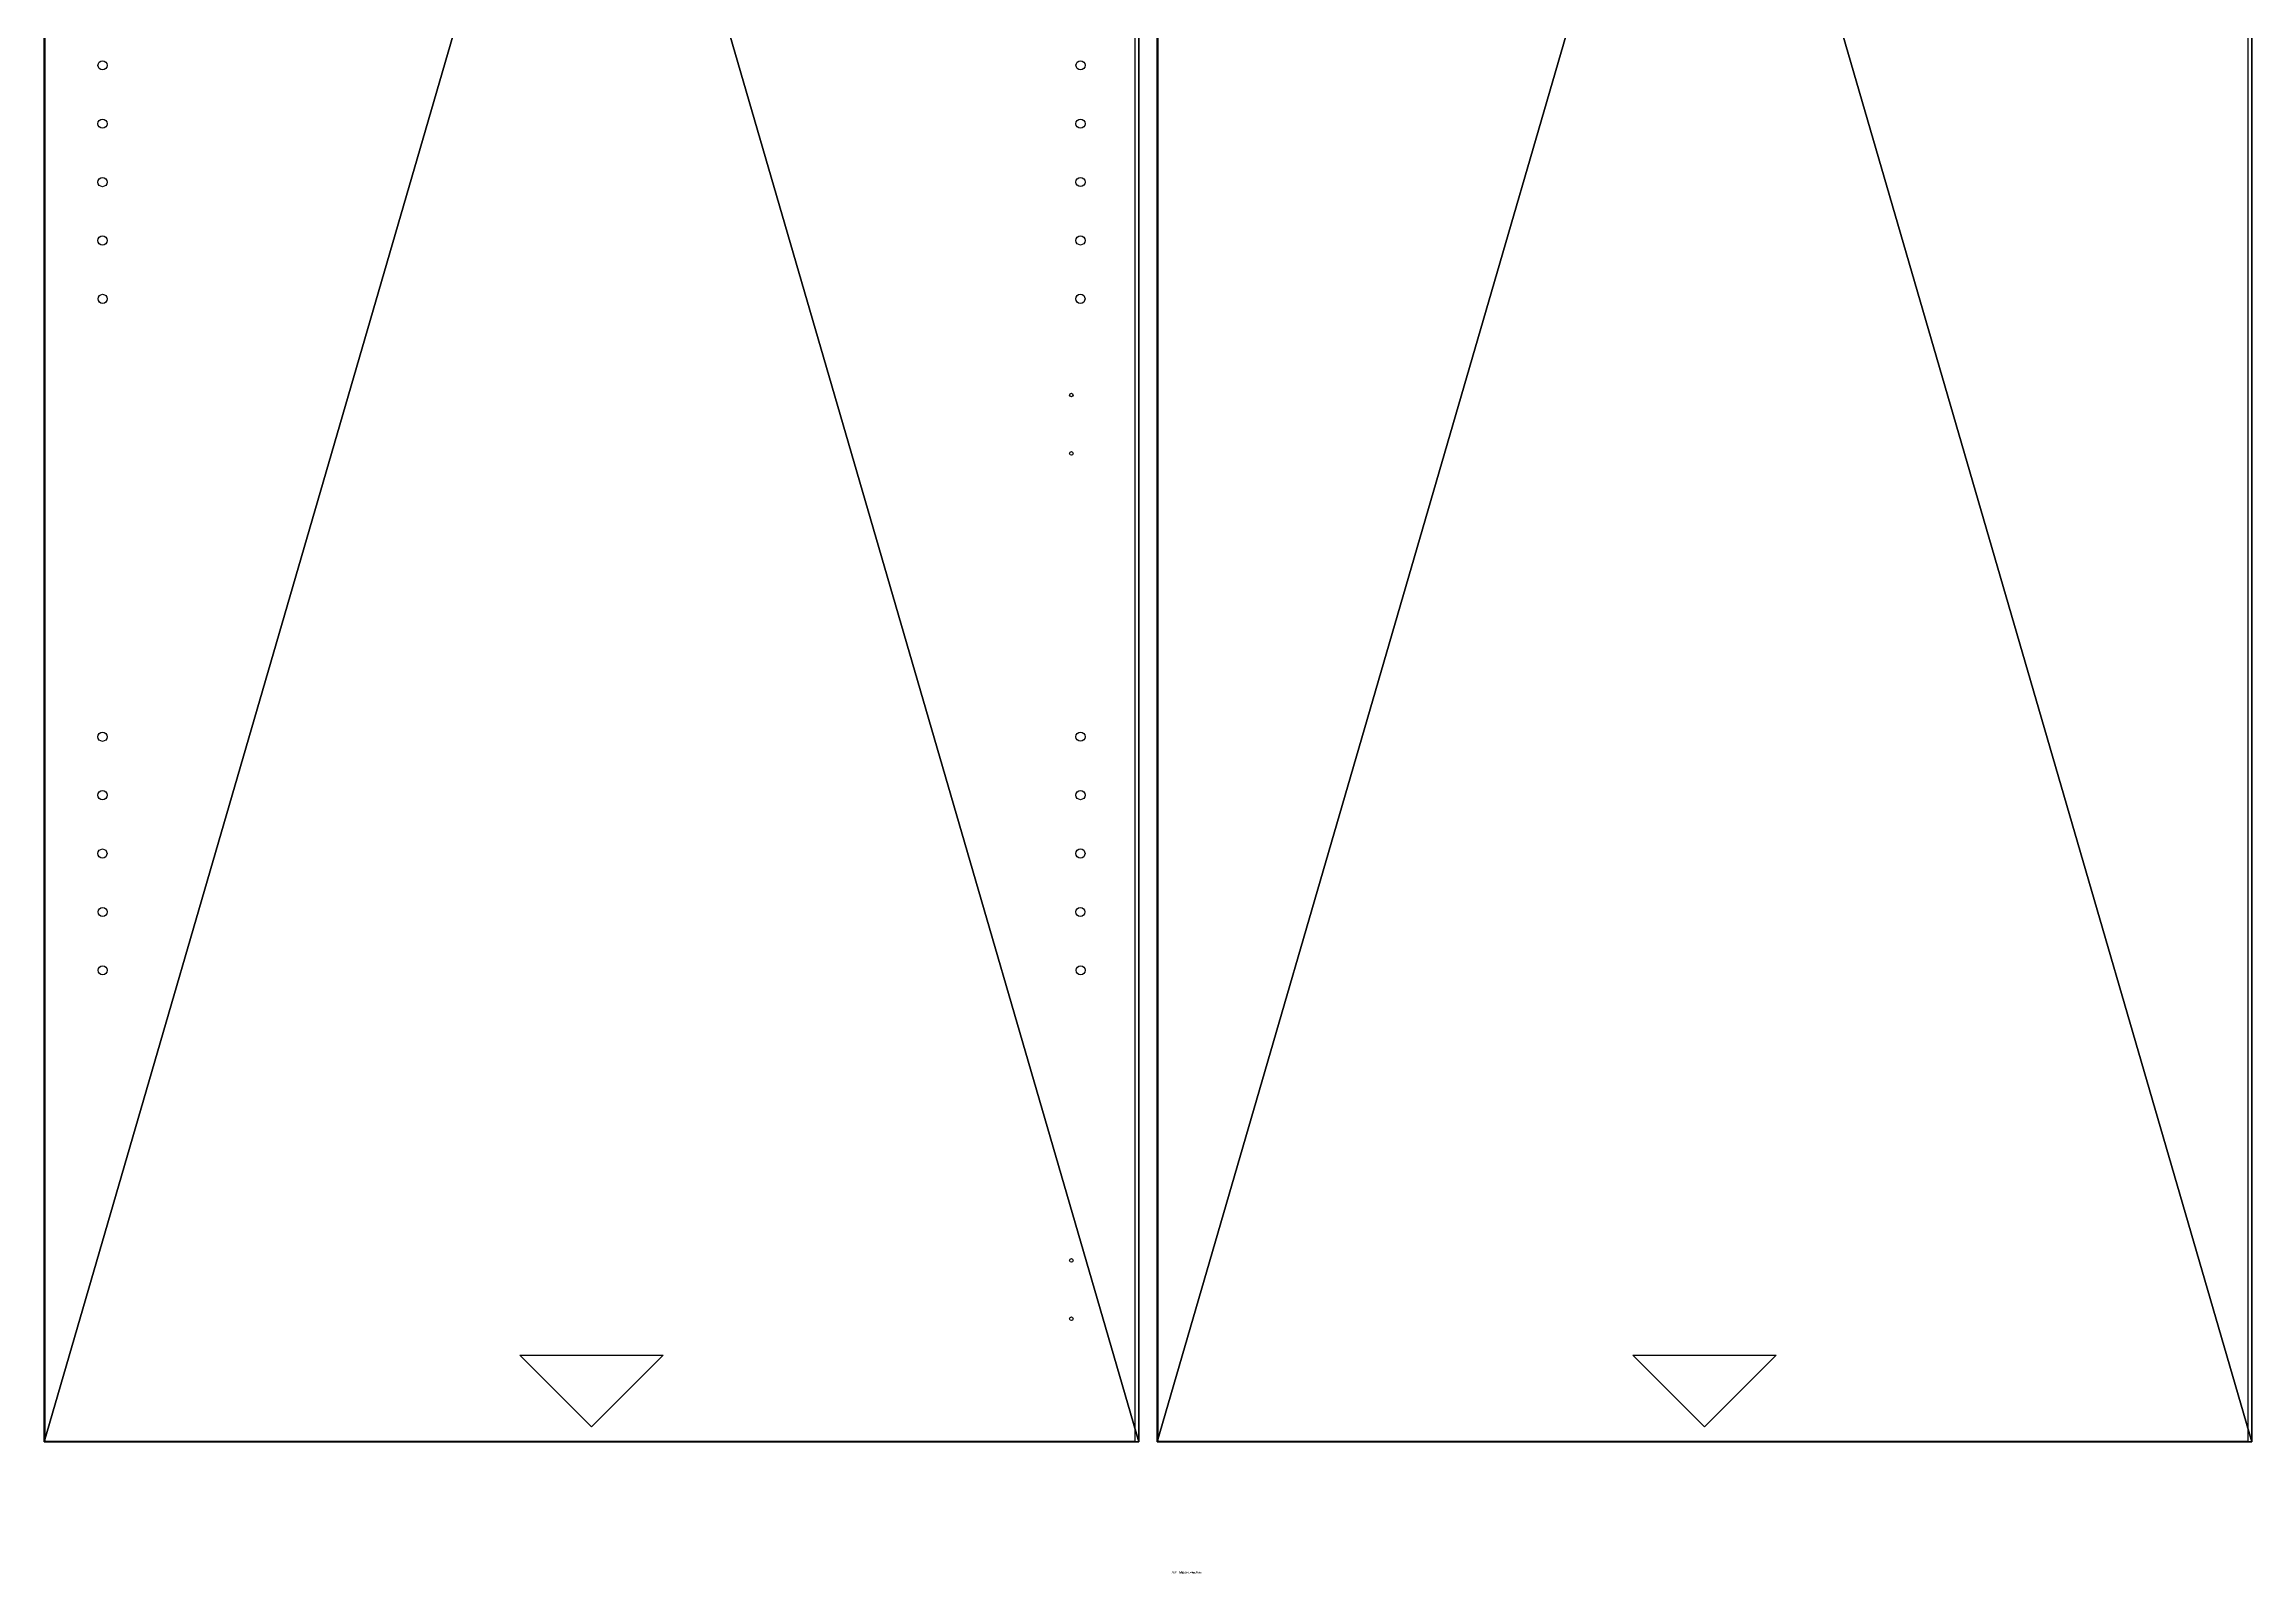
# Model space of a CAD drawing. Header units: millimetres. Extents: x -49559 to 16, y -2381 to 2097.
# Drawn here: x -10534 to -9324, y -72 to 766 of the extents above; entities that cross this region are included whole.
import ezdxf

# ---------------------------------------------------------------- set-up
doc = ezdxf.new("R2010")
doc.units = ezdxf.units.MM
doc.header["$LTSCALE"] = 25.4
doc.layers.get('0').update_dxf_attribs({"true_color": 0xffffff})
for name, color, linetype, true_color in [('-', 216, 'Continuous', 0x770077), ('ABF_cuttingLines', 134, 'Continuous', 0x009987), ('ABF_D5.0_DEPTH8', 252, 'Continuous', 0x777799), ('ABF_edgeBanding', 252, 'Continuous', 0x777799), ('ABF_Label', 36, 'Continuous', 0x664400), ('DEPTH3.0-ARTICLE46331', 134, 'Continuous', 0x009987)]:
    doc.layers.add(name, color=color, linetype=linetype, true_color=true_color)

# ---------------------------------------------------------------- blocks, each defined once
blk = doc.blocks.new('Group473#1')
at = {"layer": 'ABF_cuttingLines', "color": 0}
blk.add_polyline3d([(-617.6, 2135.6, 0), (-617.6, 72.4, 0), (-20, 72.4, 0), (-20, 2135.6, 0), (-617.6, 2135.6, 0)], close=True, dxfattribs=at)
blk = doc.blocks.new('Group474#1')
at = {"layer": 'ABF_edgeBanding', "color": 0}
blk.add_polyline3d([(-318, 80.3, 0), (-357.3, 119.6, 0), (-278.7, 119.6, 0), (-318, 80.3, 0)], close=True, dxfattribs=at)
blk = doc.blocks.new('___#10')
at = {"color": 0}
for p, q in [((-618, 72, 18), (-618, 2136, 18)), ((-618, 72), (-618, 2136)), ((-618, 72, 18), (-618, 2136, 18)), ((-618, 72), (-618, 2136)), ((-18, 2136, 18), (-18, 72, 18)), ((-18, 2136), (-18, 72)), ((-18, 2136, 18), (-18, 72, 18)), ((-18, 2136), (-18, 72)), ((-18, 72, 18), (-618, 72, 18)), ((-18, 72), (-618, 72)), ((-18, 72, 18), (-618, 72, 18)), ((-618, 72, 18), (-618, 72)), ((-18, 72), (-618, 72)), ((-618, 72, 18), (-618, 72)), ((-18, 72, 18), (-18, 72)), ((-18, 72, 18), (-18, 72))]:
    blk.add_line(p, q, dxfattribs=at)
at = {"layer": 'ABF_cuttingLines', "color": 0}
blk.add_blockref('Group473#1', (0, 0, 18), dxfattribs=at)
at = {"layer": 'ABF_edgeBanding', "color": 0}
blk.add_blockref('Group474#1', (0, 0, 18), dxfattribs=at)
at = {"color": 7, "true_color": 0xffffff}
mesh = blk.add_polyface(dxfattribs=at)
corners = [(-18, 72, 18), (-618, 2136, 18), (-618, 72, 18), (-18, 2136, 18)]
mesh.append_faces([[corners[k] for k in face] for face in [(0, 1, 2), (1, 0, 3)]], dxfattribs={"vtx0": -1, "color": 7})
at = {"color": 253, "true_color": 0xc1b5a5}
mesh = blk.add_polyface(dxfattribs=at)
corners = [(-18, 2136), (-618, 72), (-618, 2136), (-18, 72)]
mesh.append_faces([[corners[k] for k in face] for face in [(0, 1, 2), (1, 0, 3)]], dxfattribs={"vtx0": -1, "color": 253})
at = {"color": 0}
mesh = blk.add_polyface(dxfattribs=at)
corners = [(-618, 2136, 18), (-618, 72), (-618, 72, 18), (-618, 2136)]
mesh.append_faces([[corners[k] for k in face] for face in [(0, 1, 2), (1, 0, 3)]], dxfattribs={"vtx0": -1, "color": 0})
mesh = blk.add_polyface(dxfattribs=at)
corners = [(-18, 72), (-18, 2136, 18), (-18, 72, 18), (-18, 2136)]
mesh.append_faces([[corners[k] for k in face] for face in [(0, 1, 2), (1, 0, 3)]], dxfattribs={"vtx0": -1, "color": 0})
mesh = blk.add_polyface(dxfattribs=at)
corners = [(-18, 72, 18), (-618, 72), (-18, 72), (-618, 72, 18)]
mesh.append_faces([[corners[k] for k in face] for face in [(0, 1, 2), (1, 0, 3)]], dxfattribs={"vtx0": -1, "color": 0})
blk = doc.blocks.new('Group192#1')
at = {"layer": 'DEPTH3.0-ARTICLE46331', "color": 0, "extrusion": (0, 0, -1)}
for centre in [(37, 16), (37, -16)]:
    blk.add_circle(centre, 1, dxfattribs=at)
blk = doc.blocks.new('Group194#1')
at = {"layer": 'DEPTH3.0-ARTICLE46331', "color": 0, "extrusion": (0, 0, -1)}
for centre in [(37, 16), (37, -16)]:
    blk.add_circle(centre, 1, dxfattribs=at)
blk = doc.blocks.new('Group196#1')
blk = doc.blocks.new('Group198#1')
blk = doc.blocks.new('Group200#1')
blk = doc.blocks.new('Group#91')
blk = doc.blocks.new('Group#92')
blk = doc.blocks.new('Group#93')
blk = doc.blocks.new('Group#94')
blk = doc.blocks.new('Group#95')
blk = doc.blocks.new('Group#96')
blk = doc.blocks.new('Group#97')
blk = doc.blocks.new('Group#98')
blk = doc.blocks.new('Group#99')
blk = doc.blocks.new('Group#100')
blk = doc.blocks.new('Group#103')
blk = doc.blocks.new('Group#104')
blk = doc.blocks.new('Group#105')
blk = doc.blocks.new('Group#106')
blk = doc.blocks.new('Group#107')
blk = doc.blocks.new('Group#108')
blk = doc.blocks.new('Group#1')
at = {"layer": 'ABF_D5.0_DEPTH8', "color": 0, "extrusion": (1, 1.48988e-08, 2.29886e-14)}
blk.add_circle((2.5, 2.5, 0), 2.5, dxfattribs=at)
blk = doc.blocks.new('Group#117')
at = {"layer": 'ABF_D5.0_DEPTH8', "color": 0, "extrusion": (1, 1.48988e-08, 2.29886e-14)}
blk.add_circle((2.5, 2.5, 0), 2.5, dxfattribs=at)
blk = doc.blocks.new('Group#118')
at = {"layer": 'ABF_D5.0_DEPTH8', "color": 0, "extrusion": (1, 1.48988e-08, 2.29886e-14)}
blk.add_circle((2.5, 2.5, 0), 2.5, dxfattribs=at)
blk = doc.blocks.new('Group#119')
at = {"layer": 'ABF_D5.0_DEPTH8', "color": 0, "extrusion": (1, 1.48988e-08, 2.29886e-14)}
blk.add_circle((2.5, 2.5, 0), 2.5, dxfattribs=at)
blk = doc.blocks.new('Group#120')
at = {"layer": 'ABF_D5.0_DEPTH8', "color": 0, "extrusion": (1, 1.48988e-08, 2.29886e-14)}
blk.add_circle((2.5, 2.5, 0), 2.5, dxfattribs=at)
blk = doc.blocks.new('Group#121')
at = {"layer": 'ABF_D5.0_DEPTH8', "color": 0, "extrusion": (1, 1.48988e-08, 2.29886e-14)}
blk.add_circle((2.5, 2.5, 0), 2.5, dxfattribs=at)
blk = doc.blocks.new('Group#122')
at = {"layer": 'ABF_D5.0_DEPTH8', "color": 0, "extrusion": (1, 1.48988e-08, 2.29886e-14)}
blk.add_circle((2.5, 2.5, 0), 2.5, dxfattribs=at)
blk = doc.blocks.new('Group#123')
at = {"layer": 'ABF_D5.0_DEPTH8', "color": 0, "extrusion": (1, 1.48988e-08, 2.29886e-14)}
blk.add_circle((2.5, 2.5, 0), 2.5, dxfattribs=at)
blk = doc.blocks.new('Group#124')
at = {"layer": 'ABF_D5.0_DEPTH8', "color": 0, "extrusion": (1, 1.48988e-08, 2.29886e-14)}
blk.add_circle((2.5, 2.5, 0), 2.5, dxfattribs=at)
blk = doc.blocks.new('Group#125')
at = {"layer": 'ABF_D5.0_DEPTH8', "color": 0, "extrusion": (1, 1.48988e-08, 2.29886e-14)}
blk.add_circle((2.5, 2.5, 0), 2.5, dxfattribs=at)
blk = doc.blocks.new('Group#127')
blk = doc.blocks.new('Group#128')
blk = doc.blocks.new('Group#129')
blk = doc.blocks.new('Group#130')
blk = doc.blocks.new('Group#131')
blk = doc.blocks.new('Group#132')
blk = doc.blocks.new('Group#133')
blk = doc.blocks.new('Group#134')
blk = doc.blocks.new('Group#135')
blk = doc.blocks.new('Group#136')
blk = doc.blocks.new('Group#112')
at = {"layer": 'ABF_D5.0_DEPTH8', "color": 0, "extrusion": (1, 1.48988e-08, 2.29886e-14)}
blk.add_circle((2.5, 2.5, 0), 2.5, dxfattribs=at)
blk = doc.blocks.new('Group#139')
at = {"layer": 'ABF_D5.0_DEPTH8', "color": 0, "extrusion": (1, 1.48988e-08, 2.29886e-14)}
blk.add_circle((2.5, 2.5, 0), 2.5, dxfattribs=at)
blk = doc.blocks.new('Group#143')
at = {"layer": 'ABF_D5.0_DEPTH8', "color": 0, "extrusion": (1, 1.48988e-08, 2.29886e-14)}
blk.add_circle((2.5, 2.5, 0), 2.5, dxfattribs=at)
blk = doc.blocks.new('Group#150')
at = {"layer": 'ABF_D5.0_DEPTH8', "color": 0, "extrusion": (1, 1.48988e-08, 2.29886e-14)}
blk.add_circle((2.5, 2.5, 0), 2.5, dxfattribs=at)
blk = doc.blocks.new('Group#151')
at = {"layer": 'ABF_D5.0_DEPTH8', "color": 0, "extrusion": (1, 1.48988e-08, 2.29886e-14)}
blk.add_circle((2.5, 2.5, 0), 2.5, dxfattribs=at)
blk = doc.blocks.new('Group#152')
at = {"layer": 'ABF_D5.0_DEPTH8', "color": 0, "extrusion": (1, 1.48988e-08, 2.29886e-14)}
blk.add_circle((2.5, 2.5, 0), 2.5, dxfattribs=at)
blk = doc.blocks.new('Group#153')
at = {"layer": 'ABF_D5.0_DEPTH8', "color": 0, "extrusion": (1, 1.48988e-08, 2.29886e-14)}
blk.add_circle((2.5, 2.5, 0), 2.5, dxfattribs=at)
blk = doc.blocks.new('Group#154')
at = {"layer": 'ABF_D5.0_DEPTH8', "color": 0, "extrusion": (1, 1.48988e-08, 2.29886e-14)}
blk.add_circle((2.5, 2.5, 0), 2.5, dxfattribs=at)
blk = doc.blocks.new('Group#155')
at = {"layer": 'ABF_D5.0_DEPTH8', "color": 0, "extrusion": (1, 1.48988e-08, 2.29886e-14)}
blk.add_circle((2.5, 2.5, 0), 2.5, dxfattribs=at)
blk = doc.blocks.new('Group#156')
at = {"layer": 'ABF_D5.0_DEPTH8', "color": 0, "extrusion": (1, 1.48988e-08, 2.29886e-14)}
blk.add_circle((2.5, 2.5, 0), 2.5, dxfattribs=at)
blk = doc.blocks.new('Group314#1')
blk = doc.blocks.new('Group475#1')
at = {"layer": 'ABF_cuttingLines', "color": 0}
blk.add_polyline3d([(-617.6, 2135.6, 0), (-617.6, 72.4, 0), (-20, 72.4, 0), (-20, 2135.6, 0), (-617.6, 2135.6, 0)], close=True, dxfattribs=at)
blk = doc.blocks.new('Group476#1')
at = {"layer": 'ABF_edgeBanding', "color": 0}
blk.add_polyline3d([(-318, 80.3, 0), (-357.3, 119.6, 0), (-278.7, 119.6, 0), (-318, 80.3, 0)], close=True, dxfattribs=at)
blk = doc.blocks.new('___#11')
at = {"color": 0}
for p, q in [((-618, 72, 18), (-618, 2136, 18)), ((-618, 72), (-618, 2136)), ((-618, 72, 18), (-618, 2136, 18)), ((-618, 72), (-618, 2136)), ((-18, 2136, 18), (-18, 72, 18)), ((-18, 2136), (-18, 72)), ((-18, 2136, 18), (-18, 72, 18)), ((-18, 2136), (-18, 72)), ((-18, 72, 18), (-618, 72, 18)), ((-18, 72), (-618, 72)), ((-18, 72, 18), (-618, 72, 18)), ((-618, 72, 18), (-618, 72)), ((-18, 72), (-618, 72)), ((-618, 72, 18), (-618, 72)), ((-18, 72, 18), (-18, 72)), ((-18, 72, 18), (-18, 72))]:
    blk.add_line(p, q, dxfattribs=at)
at = {"layer": '-', "color": 0, "extrusion": (-0.009842, -0.999952, -9.26882e-13)}
ref = blk.add_blockref('Group#131', (-606.5, 18, -1822.1), dxfattribs=dict(at, zscale=-1, rotation=269.9999991284582))
ref.add_attrib('Skp_GroupInstanceName', 'ABF_Hole', (0, 0), dxfattribs={"layer": '0', "height": 1})
ref = blk.add_blockref('Group#130', (-70.5, 18, -1827.4), dxfattribs=dict(at, zscale=-1, rotation=269.9999991284582))
ref.add_attrib('Skp_GroupInstanceName', 'ABF_Hole', (0, 0), dxfattribs={"layer": '0', "height": 1})
ref = blk.add_blockref('Group#134', (-606.2, 18, -1790.1), dxfattribs=dict(at, zscale=-1, rotation=269.9999991284582))
ref.add_attrib('Skp_GroupInstanceName', 'ABF_Hole', (0, 0), dxfattribs={"layer": '0', "height": 1})
ref = blk.add_blockref('Group#132', (-70.2, 18, -1795.4), dxfattribs=dict(at, zscale=-1, rotation=269.9999991284582))
ref.add_attrib('Skp_GroupInstanceName', 'ABF_Hole', (0, 0), dxfattribs={"layer": '0', "height": 1})
ref = blk.add_blockref('Group#127', (-605.9, 18, -1758.1), dxfattribs=dict(at, zscale=-1, rotation=269.9999991284582))
ref.add_attrib('Skp_GroupInstanceName', 'ABF_Hole', (0, 0), dxfattribs={"layer": '0', "height": 1})
ref = blk.add_blockref('Group#128', (-69.9, 18, -1763.4), dxfattribs=dict(at, zscale=-1, rotation=269.9999991284582))
ref.add_attrib('Skp_GroupInstanceName', 'ABF_Hole', (0, 0), dxfattribs={"layer": '0', "height": 1})
ref = blk.add_blockref('Group#133', (-605.5, 18, -1726.1), dxfattribs=dict(at, zscale=-1, rotation=269.9999991284582))
ref.add_attrib('Skp_GroupInstanceName', 'ABF_Hole', (0, 0), dxfattribs={"layer": '0', "height": 1})
ref = blk.add_blockref('Group#129', (-69.6, 18, -1731.4), dxfattribs=dict(at, zscale=-1, rotation=269.9999991284582))
ref.add_attrib('Skp_GroupInstanceName', 'ABF_Hole', (0, 0), dxfattribs={"layer": '0', "height": 1})
ref = blk.add_blockref('Group#136', (-605.2, 18, -1694.2), dxfattribs=dict(at, zscale=-1, rotation=269.9999991284582))
ref.add_attrib('Skp_GroupInstanceName', 'ABF_Hole', (0, 0), dxfattribs={"layer": '0', "height": 1})
ref = blk.add_blockref('Group#135', (-69.3, 18, -1699.4), dxfattribs=dict(at, zscale=-1, rotation=269.9999991284582))
ref.add_attrib('Skp_GroupInstanceName', 'ABF_Hole', (0, 0), dxfattribs={"layer": '0', "height": 1})
ref = blk.add_blockref('Group#95', (-602.9, 18, -1454.2), dxfattribs=dict(at, zscale=-1, rotation=269.9999991284582))
ref.add_attrib('Skp_GroupInstanceName', 'ABF_Hole', (0, 0), dxfattribs={"layer": '0', "height": 1})
ref = blk.add_blockref('Group#94', (-66.9, 18, -1459.4), dxfattribs=dict(at, zscale=-1, rotation=269.9999991284582))
ref.add_attrib('Skp_GroupInstanceName', 'ABF_Hole', (0, 0), dxfattribs={"layer": '0', "height": 1})
ref = blk.add_blockref('Group#98', (-602.6, 18, -1422.2), dxfattribs=dict(at, zscale=-1, rotation=269.9999991284582))
ref.add_attrib('Skp_GroupInstanceName', 'ABF_Hole', (0, 0), dxfattribs={"layer": '0', "height": 1})
ref = blk.add_blockref('Group#96', (-66.6, 18, -1427.4), dxfattribs=dict(at, zscale=-1, rotation=269.9999991284582))
ref.add_attrib('Skp_GroupInstanceName', 'ABF_Hole', (0, 0), dxfattribs={"layer": '0', "height": 1})
ref = blk.add_blockref('Group#91', (-602.2, 18, -1390.2), dxfattribs=dict(at, zscale=-1, rotation=269.9999991284582))
ref.add_attrib('Skp_GroupInstanceName', 'ABF_Hole', (0, 0), dxfattribs={"layer": '0', "height": 1})
ref = blk.add_blockref('Group#92', (-66.3, 18, -1395.4), dxfattribs=dict(at, zscale=-1, rotation=269.9999991284582))
ref.add_attrib('Skp_GroupInstanceName', 'ABF_Hole', (0, 0), dxfattribs={"layer": '0', "height": 1})
ref = blk.add_blockref('Group#97', (-601.9, 18, -1358.2), dxfattribs=dict(at, zscale=-1, rotation=269.9999991284582))
ref.add_attrib('Skp_GroupInstanceName', 'ABF_Hole', (0, 0), dxfattribs={"layer": '0', "height": 1})
ref = blk.add_blockref('Group#93', (-65.9, 18, -1363.4), dxfattribs=dict(at, zscale=-1, rotation=269.9999991284582))
ref.add_attrib('Skp_GroupInstanceName', 'ABF_Hole', (0, 0), dxfattribs={"layer": '0', "height": 1})
ref = blk.add_blockref('Group#100', (-601.6, 18, -1326.2), dxfattribs=dict(at, zscale=-1, rotation=269.9999991284582))
ref.add_attrib('Skp_GroupInstanceName', 'ABF_Hole', (0, 0), dxfattribs={"layer": '0', "height": 1})
ref = blk.add_blockref('Group#99', (-65.6, 18, -1331.4), dxfattribs=dict(at, zscale=-1, rotation=269.9999991284582))
ref.add_attrib('Skp_GroupInstanceName', 'ABF_Hole', (0, 0), dxfattribs={"layer": '0', "height": 1})
ref = blk.add_blockref('Group#103', (-598.6, 18, -1022.2), dxfattribs=dict(at, zscale=-1, rotation=269.9999991284582))
ref.add_attrib('Skp_GroupInstanceName', 'ABF_Hole', (0, 0), dxfattribs={"layer": '0', "height": 1})
ref = blk.add_blockref('Group#104', (-62.6, 18, -1027.5), dxfattribs=dict(at, zscale=-1, rotation=269.9999991284582))
ref.add_attrib('Skp_GroupInstanceName', 'ABF_Hole', (0, 0), dxfattribs={"layer": '0', "height": 1})
ref = blk.add_blockref('Group#106', (-598.3, 18, -990.2), dxfattribs=dict(at, zscale=-1, rotation=269.9999991284582))
ref.add_attrib('Skp_GroupInstanceName', 'ABF_Hole', (0, 0), dxfattribs={"layer": '0', "height": 1})
ref = blk.add_blockref('Group#105', (-62.3, 18, -995.5), dxfattribs=dict(at, zscale=-1, rotation=269.9999991284582))
ref.add_attrib('Skp_GroupInstanceName', 'ABF_Hole', (0, 0), dxfattribs={"layer": '0', "height": 1})
ref = blk.add_blockref('Group#108', (-598, 18, -958.2), dxfattribs=dict(at, zscale=-1, rotation=269.9999991284582))
ref.add_attrib('Skp_GroupInstanceName', 'ABF_Hole', (0, 0), dxfattribs={"layer": '0', "height": 1})
ref = blk.add_blockref('Group#107', (-62, 18, -963.5), dxfattribs=dict(at, zscale=-1, rotation=269.9999991284582))
ref.add_attrib('Skp_GroupInstanceName', 'ABF_Hole', (0, 0), dxfattribs={"layer": '0', "height": 1})
ref = blk.add_blockref('Group#120', (-596.6, 18, -818.2), dxfattribs=dict(at, zscale=-1, rotation=269.9999991284582))
ref.add_attrib('Skp_GroupInstanceName', 'ABF_Hole', (0, 0), dxfattribs={"layer": '0', "height": 1})
ref = blk.add_blockref('Group#119', (-60.6, 18, -823.5), dxfattribs=dict(at, zscale=-1, rotation=269.9999991284582))
ref.add_attrib('Skp_GroupInstanceName', 'ABF_Hole', (0, 0), dxfattribs={"layer": '0', "height": 1})
ref = blk.add_blockref('Group#123', (-596.3, 18, -786.2), dxfattribs=dict(at, zscale=-1, rotation=269.9999991284582))
ref.add_attrib('Skp_GroupInstanceName', 'ABF_Hole', (0, 0), dxfattribs={"layer": '0', "height": 1})
ref = blk.add_blockref('Group#121', (-60.3, 18, -791.5), dxfattribs=dict(at, zscale=-1, rotation=269.9999991284582))
ref.add_attrib('Skp_GroupInstanceName', 'ABF_Hole', (0, 0), dxfattribs={"layer": '0', "height": 1})
ref = blk.add_blockref('Group#1', (-596, 18, -754.2), dxfattribs=dict(at, zscale=-1, rotation=269.9999991284582))
ref.add_attrib('Skp_GroupInstanceName', 'ABF_Hole', (0, 0), dxfattribs={"layer": '0', "height": 1})
ref = blk.add_blockref('Group#117', (-60, 18, -759.5), dxfattribs=dict(at, zscale=-1, rotation=269.9999991284582))
ref.add_attrib('Skp_GroupInstanceName', 'ABF_Hole', (0, 0), dxfattribs={"layer": '0', "height": 1})
ref = blk.add_blockref('Group#122', (-595.7, 18, -722.2), dxfattribs=dict(at, zscale=-1, rotation=269.9999991284582))
ref.add_attrib('Skp_GroupInstanceName', 'ABF_Hole', (0, 0), dxfattribs={"layer": '0', "height": 1})
ref = blk.add_blockref('Group#118', (-59.7, 18, -727.5), dxfattribs=dict(at, zscale=-1, rotation=269.9999991284582))
ref.add_attrib('Skp_GroupInstanceName', 'ABF_Hole', (0, 0), dxfattribs={"layer": '0', "height": 1})
ref = blk.add_blockref('Group#125', (-595.3, 18, -690.2), dxfattribs=dict(at, zscale=-1, rotation=269.9999991284582))
ref.add_attrib('Skp_GroupInstanceName', 'ABF_Hole', (0, 0), dxfattribs={"layer": '0', "height": 1})
ref = blk.add_blockref('Group#124', (-59.4, 18, -695.5), dxfattribs=dict(at, zscale=-1, rotation=269.9999991284582))
ref.add_attrib('Skp_GroupInstanceName', 'ABF_Hole', (0, 0), dxfattribs={"layer": '0', "height": 1})
ref = blk.add_blockref('Group#151', (-593, 18, -450.2), dxfattribs=dict(at, zscale=-1, rotation=269.9999991284582))
ref.add_attrib('Skp_GroupInstanceName', 'ABF_Hole', (0, 0), dxfattribs={"layer": '0', "height": 1})
ref = blk.add_blockref('Group#150', (-57, 18, -455.5), dxfattribs=dict(at, zscale=-1, rotation=269.9999991284582))
ref.add_attrib('Skp_GroupInstanceName', 'ABF_Hole', (0, 0), dxfattribs={"layer": '0', "height": 1})
ref = blk.add_blockref('Group#154', (-592.7, 18, -418.2), dxfattribs=dict(at, zscale=-1, rotation=269.9999991284582))
ref.add_attrib('Skp_GroupInstanceName', 'ABF_Hole', (0, 0), dxfattribs={"layer": '0', "height": 1})
ref = blk.add_blockref('Group#152', (-56.7, 18, -423.5), dxfattribs=dict(at, zscale=-1, rotation=269.9999991284582))
ref.add_attrib('Skp_GroupInstanceName', 'ABF_Hole', (0, 0), dxfattribs={"layer": '0', "height": 1})
ref = blk.add_blockref('Group#112', (-592.4, 18, -386.2), dxfattribs=dict(at, zscale=-1, rotation=269.9999991284582))
ref.add_attrib('Skp_GroupInstanceName', 'ABF_Hole', (0, 0), dxfattribs={"layer": '0', "height": 1})
ref = blk.add_blockref('Group#139', (-56.4, 18, -391.5), dxfattribs=dict(at, zscale=-1, rotation=269.9999991284582))
ref.add_attrib('Skp_GroupInstanceName', 'ABF_Hole', (0, 0), dxfattribs={"layer": '0', "height": 1})
ref = blk.add_blockref('Group#153', (-592, 18, -354.2), dxfattribs=dict(at, zscale=-1, rotation=269.9999991284582))
ref.add_attrib('Skp_GroupInstanceName', 'ABF_Hole', (0, 0), dxfattribs={"layer": '0', "height": 1})
ref = blk.add_blockref('Group#143', (-56.1, 18, -359.5), dxfattribs=dict(at, zscale=-1, rotation=269.9999991284582))
ref.add_attrib('Skp_GroupInstanceName', 'ABF_Hole', (0, 0), dxfattribs={"layer": '0', "height": 1})
ref = blk.add_blockref('Group#156', (-591.7, 18, -322.2), dxfattribs=dict(at, zscale=-1, rotation=269.9999991284582))
ref.add_attrib('Skp_GroupInstanceName', 'ABF_Hole', (0, 0), dxfattribs={"layer": '0', "height": 1})
ref = blk.add_blockref('Group#155', (-55.7, 18, -327.5), dxfattribs=dict(at, zscale=-1, rotation=269.9999991284582))
ref.add_attrib('Skp_GroupInstanceName', 'ABF_Hole', (0, 0), dxfattribs={"layer": '0', "height": 1})
at = {"color": 0, "extrusion": (0, 0, -1)}
ref = blk.add_blockref('Group200#1', (18, 2052.5, -18), dxfattribs=dict(at, rotation=180))
ref.add_attrib('Skp_GroupInstanceName', '_ABF_hingeMountingPlate', (0, 0), dxfattribs={"height": 1})
ref = blk.add_blockref('Group198#1', (18, 1578.3, -18), dxfattribs=dict(at, rotation=180))
ref.add_attrib('Skp_GroupInstanceName', '_ABF_hingeMountingPlate', (0, 0), dxfattribs={"height": 1})
ref = blk.add_blockref('Group196#1', (18, 1104, -18), dxfattribs=dict(at, rotation=180))
ref.add_attrib('Skp_GroupInstanceName', '_ABF_hingeMountingPlate', (0, 0), dxfattribs={"height": 1})
ref = blk.add_blockref('Group194#1', (18, 629.8, -18), dxfattribs=dict(at, rotation=180))
ref.add_attrib('Skp_GroupInstanceName', '_ABF_hingeMountingPlate', (0, 0), dxfattribs={"height": 1})
ref = blk.add_blockref('Group192#1', (18, 155.5, -18), dxfattribs=dict(at, rotation=180))
ref.add_attrib('Skp_GroupInstanceName', '_ABF_hingeMountingPlate', (0, 0), dxfattribs={"height": 1})
at = {"layer": 'ABF_cuttingLines', "color": 0}
ref = blk.add_blockref('Group475#1', (0, 0, 18), dxfattribs=at)
ref.add_attrib('Skp_GroupInstanceName', '_ABF_cuttingLines', (0, 0), dxfattribs={"layer": '0', "height": 1})
at = {"layer": 'ABF_edgeBanding', "color": 0}
ref = blk.add_blockref('Group476#1', (0, 0, 18), dxfattribs=at)
ref.add_attrib('Skp_GroupInstanceName', '_ABF_edgeBanding', (0, 0), dxfattribs={"layer": '0', "height": 1})
at = {"layer": 'ABF_Label', "color": 0}
ref = blk.add_blockref('Group314#1', (-318, 1104, 18), dxfattribs=dict(at, xscale=1.574803149606299, yscale=1.574803149606299, rotation=90))
ref.add_attrib('Skp_GroupInstanceName', '_ABF_Label', (0, 0), dxfattribs={"layer": '0', "height": 1})
at = {"color": 7, "true_color": 0xffffff}
mesh = blk.add_polyface(dxfattribs=at)
corners = [(-18, 72, 18), (-618, 2136, 18), (-618, 72, 18), (-18, 2136, 18)]
mesh.append_faces([[corners[k] for k in face] for face in [(0, 1, 2), (1, 0, 3)]], dxfattribs={"vtx0": -1, "color": 7})
at = {"color": 0}
mesh = blk.add_polyface(dxfattribs=at)
corners = [(-18, 2136), (-618, 72), (-618, 2136), (-18, 72)]
mesh.append_faces([[corners[k] for k in face] for face in [(0, 1, 2), (1, 0, 3)]], dxfattribs={"vtx0": -1, "color": 0})
mesh = blk.add_polyface(dxfattribs=at)
corners = [(-618, 2136, 18), (-618, 72), (-618, 72, 18), (-618, 2136)]
mesh.append_faces([[corners[k] for k in face] for face in [(0, 1, 2), (1, 0, 3)]], dxfattribs={"vtx0": -1, "color": 0})
mesh = blk.add_polyface(dxfattribs=at)
corners = [(-18, 72), (-18, 2136, 18), (-18, 72, 18), (-18, 2136)]
mesh.append_faces([[corners[k] for k in face] for face in [(0, 1, 2), (1, 0, 3)]], dxfattribs={"vtx0": -1, "color": 0})
mesh = blk.add_polyface(dxfattribs=at)
corners = [(-18, 72, 18), (-618, 72), (-18, 72), (-618, 72, 18)]
mesh.append_faces([[corners[k] for k in face] for face in [(0, 1, 2), (1, 0, 3)]], dxfattribs={"vtx0": -1, "color": 0})
blk = doc.blocks.new('_48501___EGGER_W_1000_ST9___2800207018__THICKNESS_18')
at = {"color": 0}
for name, p in [('___#11', (-9916, -72)), ('___#10', (-9306, -72))]:
    blk.add_blockref(name, p, dxfattribs=at)

msp = doc.modelspace()

# ---------------------------------------------------------------- block references
at = {"color": 0}
msp.add_blockref('_48501___EGGER_W_1000_ST9___2800207018__THICKNESS_18', (0, 0), dxfattribs=at)

doc.saveas('drawing.dxf')
